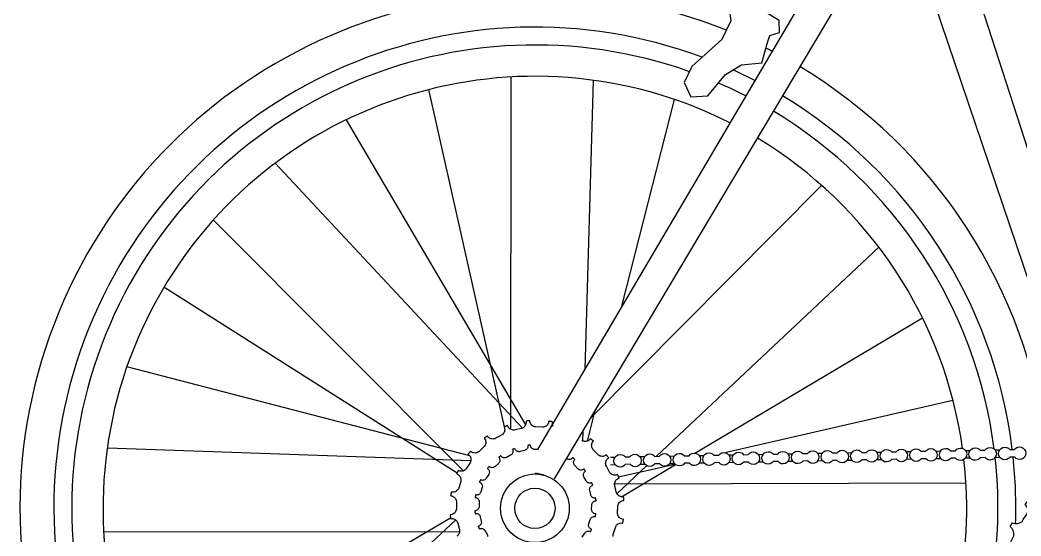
# Model space of a CAD drawing. Header units: millimetres. Extents: x 1284 to 35279, y 955 to 12847.
# Drawn here: x 26119 to 26783, y 3502 to 3844 of the extents above; entities that cross this region are included whole.
import ezdxf

# ---------------------------------------------------------------- set-up
doc = ezdxf.new("R2010")
doc.units = ezdxf.units.MM
doc.header["$LTSCALE"] = 20

# ---------------------------------------------------------------- blocks, each defined once
blk = doc.blocks.new('*U6')
at = {"linetype": 'Continuous'}
for points in [[(-759.25, 797.36), (-813.63, 960.07), (-812.23, 968.22), (-805.48, 974.96), (-808.01, 981.29), (-841.33, 978.34), (-863.13, 977.49), (-869.88, 971.59), (-840.63, 954.45), (-834.3, 940.82), (-784.04, 773.09), (-774.99, 768.57), (-768.88, 757.27), (-775.22, 744.84), (-652.06, 381.33)], [(-784.04, 773.09), (-1015.36, 380.47)], [(-748.14, 759.07), (-624.36, 376.21)], [(-1004.12, 360.93), (-775.22, 744.84)], [(-893.09, 652.34), (-912.83, 634.43), (-918.04, 623.77), (-913.62, 614.36), (-902.27, 614.93), (-890.7, 629.1), (-879.92, 635.57), (-866.42, 636.93), (-862.79, 650.3), (-861.2, 654.95), (-854.74, 656.99), (-855.02, 664.96), (-864.47, 670.76), (-872.77, 678.72), (-881.65, 682.58), (-888.93, 677.35), (-887, 664.62), (-893.09, 652.34)], [(-1032.94, 393.77), (-1032.65, 627.45)], [(-978.27, 625.25), (-984.01, 433.68)], [(-1037.21, 395.54), (-1087.36, 619.11)], [(-959.42, 475.41), (-924.5, 612.52)], [(-1023.14, 396.82), (-1142.06, 599.14)], [(-1189.21, 570.33), (-1025.29, 394.67)], [(-979.91, 401.54), (-826.85, 555.63)], [(-1064.41, 366.36), (-1230.27, 532.64)], [(-788.97, 514.74), (-936.33, 375.95)], [(-1068.65, 364.89), (-1263.06, 488.05)], [(-910.87, 378.08), (-759.95, 467.72)], [(-1060.15, 376.2), (-1287.62, 435.26)], [(-891.09, 378.42), (-739.73, 413.11)], [(-982.18, 386.07), (-976.99, 406.42)], [(-1004.88, 395.78), (-1005.14, 396.34), (-1005.31, 396.93), (-1005.4, 397.55), (-1005.4, 398.18), (-1005.29, 398.82), (-1005.29, 398.82), (-1005.29, 398.82), (-1005.54, 398.86), (-1005.79, 398.9), (-1006.04, 398.95), (-1006.3, 398.99), (-1006.55, 399.04), (-1006.8, 399.08), (-1007.05, 399.12), (-1007.3, 399.16), (-1007.55, 399.19), (-1007.8, 399.23), (-1007.8, 399.23), (-1007.8, 399.23), (-1007.89, 398.58), (-1008.08, 397.96), (-1008.35, 397.39), (-1008.71, 396.88), (-1009.13, 396.42), (-1009.62, 396.04), (-1010.16, 395.73), (-1010.75, 395.5), (-1011.37, 395.37), (-1012.03, 395.33), (-1012.03, 395.33), (-1016.38, 395.48), (-1016.38, 395.48), (-1017.03, 395.55), (-1017.64, 395.72), (-1018.2, 395.97), (-1018.72, 396.31), (-1019.18, 396.72), (-1019.57, 397.19), (-1019.89, 397.72), (-1020.13, 398.29), (-1020.29, 398.9), (-1020.36, 399.55), (-1020.36, 399.55), (-1020.36, 399.55), (-1020.61, 399.53), (-1020.87, 399.51), (-1021.12, 399.49), (-1021.37, 399.46), (-1021.62, 399.44), (-1021.88, 399.42), (-1022.13, 399.4), (-1022.38, 399.37), (-1022.63, 399.34), (-1022.88, 399.31), (-1022.88, 399.31), (-1022.88, 399.31), (-1022.8, 398.65), (-1022.82, 398.01), (-1022.94, 397.39), (-1023.15, 396.8), (-1023.44, 396.25), (-1023.81, 395.75), (-1024.26, 395.31), (-1024.77, 394.93), (-1025.34, 394.64), (-1025.97, 394.44), (-1025.97, 394.44), (-1030.2, 393.45), (-1030.2, 393.45), (-1030.85, 393.35), (-1031.49, 393.35), (-1032.11, 393.45), (-1032.7, 393.65), (-1033.25, 393.93), (-1033.75, 394.29), (-1034.2, 394.72), (-1034.58, 395.21), (-1034.89, 395.77), (-1035.12, 396.39), (-1035.12, 396.39), (-1035.12, 396.39), (-1035.36, 396.3), (-1035.6, 396.2), (-1035.83, 396.11), (-1036.07, 396.02), (-1036.3, 395.92), (-1036.54, 395.82), (-1036.77, 395.73), (-1037, 395.63), (-1037.23, 395.53), (-1037.46, 395.43), (-1037.46, 395.43), (-1037.46, 395.43), (-1037.22, 394.83), (-1037.08, 394.2), (-1037.04, 393.58), (-1037.09, 392.96), (-1037.23, 392.35), (-1037.46, 391.78), (-1037.78, 391.24), (-1038.17, 390.75), (-1038.65, 390.33), (-1039.2, 389.97), (-1039.2, 389.97), (-1043.04, 387.91), (-1043.04, 387.91), (-1043.64, 387.65), (-1044.25, 387.49), (-1044.87, 387.43), (-1045.49, 387.46), (-1046.09, 387.59), (-1046.67, 387.8), (-1047.21, 388.09), (-1047.71, 388.47), (-1048.16, 388.93), (-1048.54, 389.46), (-1048.54, 389.46), (-1048.54, 389.46), (-1048.74, 389.31), (-1048.95, 389.17), (-1049.15, 389.02), (-1049.36, 388.87), (-1049.56, 388.72), (-1049.76, 388.57), (-1049.97, 388.42), (-1050.17, 388.26), (-1050.37, 388.11), (-1050.58, 387.96), (-1050.58, 387.96), (-1050.58, 387.96), (-1050.18, 387.43), (-1049.88, 386.87), (-1049.68, 386.27), (-1049.56, 385.66), (-1049.54, 385.04), (-1049.62, 384.42), (-1049.78, 383.82), (-1050.04, 383.25), (-1050.39, 382.71), (-1050.83, 382.22), (-1050.83, 382.22), (-1054, 379.25), (-1054, 379.25), (-1054.51, 378.84), (-1055.06, 378.52), (-1055.65, 378.3), (-1056.25, 378.18), (-1056.86, 378.14), (-1057.47, 378.2), (-1058.07, 378.35), (-1058.65, 378.58), (-1059.2, 378.91), (-1059.7, 379.32), (-1059.7, 379.32), (-1059.7, 379.32), (-1059.86, 379.12), (-1060.03, 378.93), (-1060.2, 378.74), (-1060.36, 378.55), (-1060.53, 378.36), (-1060.7, 378.17), (-1060.86, 377.97), (-1061.03, 377.78), (-1061.19, 377.58), (-1061.34, 377.38), (-1061.34, 377.38), (-1061.34, 377.38), (-1060.81, 376.97), (-1060.36, 376.51), (-1060, 375.98), (-1059.72, 375.42), (-1059.54, 374.82), (-1059.44, 374.2), (-1059.44, 373.57), (-1059.54, 372.94), (-1059.74, 372.32), (-1060.05, 371.73), (-1060.05, 371.73), (-1062.34, 368.04), (-1062.34, 368.04), (-1062.73, 367.51), (-1063.18, 367.06), (-1063.69, 366.69), (-1064.24, 366.42), (-1064.83, 366.22), (-1065.43, 366.12), (-1066.05, 366.11), (-1066.68, 366.19), (-1067.29, 366.36), (-1067.89, 366.63), (-1067.89, 366.63), (-1067.89, 366.63), (-1067.99, 366.4), (-1068.1, 366.17), (-1068.2, 365.94), (-1068.3, 365.71), (-1068.4, 365.48), (-1068.5, 365.24), (-1068.6, 365.01), (-1068.7, 364.78), (-1068.8, 364.54), (-1068.9, 364.31), (-1068.9, 364.31), (-1068.9, 364.31), (-1068.29, 364.04), (-1067.75, 363.7), (-1067.27, 363.28), (-1066.87, 362.81), (-1066.54, 362.28), (-1066.29, 361.71), (-1066.13, 361.11), (-1066.07, 360.49), (-1066.1, 359.85), (-1066.24, 359.21), (-1066.24, 359.21), (-1067.5, 355.05), (-1067.5, 355.05), (-1067.74, 354.44), (-1068.06, 353.89), (-1068.46, 353.41), (-1068.92, 353), (-1069.44, 352.66), (-1069.99, 352.4), (-1070.59, 352.23), (-1071.21, 352.14), (-1071.84, 352.15), (-1072.48, 352.26), (-1072.48, 352.26), (-1072.48, 352.26), (-1072.52, 352.01), (-1072.57, 351.76), (-1072.61, 351.51), (-1072.65, 351.26), (-1072.69, 351.01), (-1072.73, 350.76), (-1072.77, 350.51), (-1072.81, 350.26), (-1072.85, 350.01), (-1072.88, 349.75), (-1072.88, 349.75), (-1072.88, 349.75), (-1072.23, 349.66), (-1071.62, 349.48), (-1071.05, 349.2), (-1070.53, 348.85), (-1070.07, 348.42), (-1069.68, 347.93), (-1069.37, 347.39), (-1069.15, 346.8), (-1069.02, 346.17), (-1068.99, 345.51), (-1068.99, 345.51), (-1069.12, 341.16), (-1069.12, 341.16), (-1069.2, 340.51), (-1069.37, 339.9), (-1069.62, 339.33), (-1069.96, 338.81), (-1070.37, 338.35), (-1070.84, 337.96), (-1071.37, 337.64), (-1071.95, 337.4), (-1072.56, 337.25), (-1073.21, 337.18), (-1073.21, 337.18), (-1073.21, 337.18), (-1073.19, 336.93), (-1073.17, 336.68), (-1073.15, 336.42), (-1073.13, 336.17), (-1073.1, 335.92), (-1073.08, 335.66), (-1073.06, 335.41), (-1073.03, 335.15), (-1073, 334.9), (-1072.97, 334.65), (-1072.97, 334.65), (-1072.97, 334.65), (-1072.32, 334.73), (-1071.67, 334.72), (-1071.05, 334.6), (-1070.45, 334.39), (-1069.9, 334.1), (-1069.4, 333.73), (-1068.96, 333.29), (-1068.59, 332.77), (-1068.29, 332.2), (-1068.09, 331.57), (-1068.09, 331.57), (-1067.1, 327.33), (-1067.1, 327.33), (-1067, 326.68), (-1067, 326.04), (-1067.11, 325.42), (-1067.3, 324.83), (-1067.58, 324.28), (-1067.94, 323.78), (-1068.37, 323.33), (-1068.87, 322.95)], [(-965.05, 322.79), (-965.12, 323.41), (-965.08, 324.04), (-964.95, 324.68), (-964.95, 324.68), (-964.95, 324.68)], [(-985.24, 392.59), (-985.43, 386.21)], [(-964.95, 324.68), (-963.67, 328.85), (-963.67, 328.85), (-963.44, 329.46), (-963.12, 330), (-962.73, 330.49), (-962.27, 330.9), (-961.76, 331.23), (-961.2, 331.49), (-960.61, 331.66), (-959.99, 331.75), (-959.36, 331.74), (-958.72, 331.64), (-958.72, 331.64), (-958.72, 331.64), (-958.67, 331.89), (-958.63, 332.14), (-958.59, 332.39), (-958.54, 332.64), (-958.5, 332.89), (-958.46, 333.14), (-958.43, 333.39), (-958.39, 333.65), (-958.36, 333.9), (-958.32, 334.15), (-958.32, 334.15), (-958.32, 334.15), (-958.97, 334.25), (-959.58, 334.44), (-960.15, 334.72), (-960.66, 335.07), (-961.12, 335.49), (-961.5, 335.98), (-961.81, 336.52), (-962.04, 337.1), (-962.17, 337.72), (-962.2, 338.38), (-962.2, 338.38), (-962.05, 342.74), (-962.05, 342.74), (-961.98, 343.39), (-961.82, 344), (-961.56, 344.56), (-961.23, 345.08), (-960.82, 345.53), (-960.35, 345.93), (-959.82, 346.25), (-959.25, 346.49), (-958.64, 346.64), (-958, 346.71), (-958, 346.71), (-958, 346.71), (-958.02, 346.96), (-958.04, 347.21), (-958.06, 347.47), (-958.08, 347.72), (-958.1, 347.97), (-958.12, 348.23), (-958.14, 348.48), (-958.17, 348.73), (-958.19, 348.99), (-958.22, 349.24), (-958.22, 349.24), (-958.22, 349.24), (-958.88, 349.16), (-959.52, 349.18), (-960.15, 349.3), (-960.74, 349.51), (-961.29, 349.8), (-961.8, 350.17), (-962.24, 350.61), (-962.61, 351.12), (-962.9, 351.69), (-963.11, 352.32), (-963.11, 352.32), (-964.09, 356.56), (-964.09, 356.56), (-964.18, 357.21), (-964.18, 357.85), (-964.08, 358.46), (-963.88, 359.05), (-963.6, 359.6), (-963.25, 360.1), (-962.82, 360.55), (-962.32, 360.93), (-961.77, 361.23), (-961.16, 361.45), (-961.16, 361.45), (-961.16, 361.45), (-961.25, 361.69), (-961.34, 361.93), (-961.43, 362.17), (-961.52, 362.41), (-961.62, 362.65), (-961.72, 362.89), (-961.82, 363.13), (-961.92, 363.36), (-962.02, 363.6), (-962.12, 363.84), (-962.12, 363.84), (-962.12, 363.84), (-962.72, 363.6), (-963.35, 363.46), (-963.97, 363.41), (-964.59, 363.46), (-965.2, 363.6), (-965.77, 363.83), (-966.31, 364.14), (-966.8, 364.54), (-967.22, 365.01), (-967.58, 365.56), (-967.58, 365.56), (-969.62, 369.4), (-969.62, 369.4), (-969.88, 369.99), (-970.05, 370.61), (-970.11, 371.23), (-970.07, 371.84), (-969.95, 372.44), (-969.73, 373.02), (-969.44, 373.56), (-969.06, 374.06), (-968.6, 374.5), (-968.07, 374.87), (-968.07, 374.87), (-968.07, 374.87), (-968.22, 375.09), (-968.37, 375.29), (-968.52, 375.5), (-968.67, 375.71), (-968.82, 375.92), (-968.97, 376.12), (-969.13, 376.32), (-969.28, 376.53), (-969.44, 376.73), (-969.59, 376.93), (-969.59, 376.93), (-969.59, 376.93), (-970.12, 376.54), (-970.68, 376.24), (-971.28, 376.03), (-971.89, 375.92), (-972.51, 375.9), (-973.13, 375.97), (-973.73, 376.13), (-974.3, 376.39), (-974.83, 376.73), (-975.32, 377.17), (-975.32, 377.17), (-978.29, 380.36), (-978.29, 380.36), (-978.7, 380.87), (-979.01, 381.42), (-979.23, 382), (-979.36, 382.6), (-979.39, 383.21), (-979.34, 383.82), (-979.19, 384.42), (-978.96, 384.99), (-978.64, 385.53), (-978.23, 386.03), (-978.23, 386.03), (-978.23, 386.03), (-978.42, 386.2), (-978.61, 386.36), (-978.8, 386.53), (-979, 386.7), (-979.19, 386.87), (-979.38, 387.04), (-979.57, 387.2), (-979.77, 387.37), (-979.97, 387.53), (-980.17, 387.69), (-980.17, 387.69), (-980.17, 387.69), (-980.57, 387.16), (-981.04, 386.72), (-981.56, 386.36), (-982.13, 386.08), (-982.73, 385.9), (-983.35, 385.8), (-983.98, 385.81), (-984.61, 385.9), (-985.22, 386.1), (-985.81, 386.41), (-985.81, 386.41)], [(-1300.59, 381.54), (-1059.5, 373.21)], [(-1015.36, 380.47), (-1017.18, 380.52), (-1017.18, 380.52), (-1017.63, 380.58), (-1018.05, 380.69), (-1018.45, 380.87), (-1018.81, 381.11), (-1019.13, 381.39), (-1019.4, 381.72), (-1019.63, 382.09), (-1019.8, 382.49), (-1019.91, 382.92), (-1019.95, 383.37), (-1019.95, 383.37), (-1019.95, 383.37), (-1020.13, 383.35), (-1020.31, 383.34), (-1020.48, 383.32), (-1020.66, 383.31), (-1020.84, 383.29), (-1021.01, 383.28), (-1021.19, 383.26), (-1021.36, 383.24), (-1021.54, 383.22), (-1021.71, 383.2), (-1021.71, 383.2), (-1021.71, 383.2), (-1021.66, 382.74), (-1021.67, 382.29), (-1021.75, 381.86), (-1021.9, 381.45), (-1022.1, 381.06), (-1022.36, 380.71), (-1022.67, 380.41), (-1023.03, 380.15), (-1023.43, 379.94), (-1023.87, 379.8), (-1023.87, 379.8), (-1026.82, 379.11), (-1026.82, 379.11), (-1027.28, 379.04), (-1027.72, 379.04), (-1028.15, 379.11), (-1028.56, 379.25), (-1028.95, 379.44), (-1029.3, 379.69), (-1029.61, 379.99), (-1029.88, 380.34), (-1030.1, 380.73), (-1030.25, 381.16), (-1030.25, 381.16), (-1030.25, 381.16), (-1030.42, 381.1), (-1030.59, 381.03), (-1030.75, 380.97), (-1030.91, 380.9), (-1031.08, 380.83), (-1031.24, 380.77), (-1031.4, 380.7), (-1031.57, 380.63), (-1031.73, 380.56), (-1031.89, 380.5), (-1031.89, 380.5), (-1031.89, 380.5), (-1031.72, 380.07), (-1031.62, 379.64), (-1031.59, 379.2), (-1031.63, 378.77), (-1031.73, 378.34), (-1031.89, 377.94), (-1032.11, 377.57), (-1032.38, 377.23), (-1032.71, 376.93), (-1033.1, 376.68), (-1033.1, 376.68), (-1035.78, 375.25), (-1035.78, 375.25), (-1036.2, 375.07), (-1036.62, 374.95), (-1037.06, 374.91), (-1037.49, 374.93), (-1037.91, 375.02), (-1038.31, 375.17), (-1038.69, 375.37), (-1039.04, 375.64), (-1039.35, 375.96), (-1039.61, 376.32), (-1039.61, 376.32), (-1039.61, 376.32), (-1039.76, 376.22), (-1039.9, 376.12), (-1040.05, 376.02), (-1040.19, 375.92), (-1040.33, 375.81), (-1040.47, 375.71), (-1040.61, 375.6), (-1040.75, 375.49), (-1040.9, 375.39), (-1041.04, 375.28), (-1041.04, 375.28), (-1041.04, 375.28), (-1040.76, 374.91), (-1040.55, 374.52), (-1040.41, 374.1), (-1040.33, 373.68), (-1040.32, 373.24), (-1040.37, 372.81), (-1040.48, 372.39), (-1040.66, 371.99), (-1040.91, 371.62), (-1041.22, 371.28), (-1041.22, 371.28), (-1043.43, 369.2), (-1043.43, 369.2), (-1043.78, 368.91), (-1044.17, 368.7), (-1044.58, 368.54), (-1045, 368.45), (-1045.42, 368.43), (-1045.85, 368.47), (-1046.27, 368.57), (-1046.67, 368.74), (-1047.05, 368.96), (-1047.4, 369.25), (-1047.4, 369.25), (-1047.4, 369.25), (-1047.52, 369.11), (-1047.63, 368.98), (-1047.75, 368.85), (-1047.87, 368.71), (-1047.98, 368.58), (-1048.1, 368.45), (-1048.22, 368.31), (-1048.33, 368.18), (-1048.44, 368.04), (-1048.55, 367.9), (-1048.55, 367.9), (-1048.55, 367.9), (-1048.18, 367.62), (-1047.87, 367.29), (-1047.61, 366.92), (-1047.42, 366.53), (-1047.29, 366.11), (-1047.22, 365.68), (-1047.23, 365.24), (-1047.3, 364.8), (-1047.44, 364.37), (-1047.65, 363.96), (-1047.65, 363.96), (-1049.24, 361.38), (-1049.24, 361.38), (-1049.52, 361.01), (-1049.83, 360.7), (-1050.19, 360.44), (-1050.57, 360.25), (-1050.98, 360.11), (-1051.41, 360.04), (-1051.84, 360.03), (-1052.27, 360.09), (-1052.7, 360.21), (-1053.12, 360.4), (-1053.12, 360.4), (-1053.12, 360.4), (-1053.19, 360.24), (-1053.26, 360.08), (-1053.33, 359.92), (-1053.41, 359.75), (-1053.48, 359.59), (-1053.55, 359.43), (-1053.61, 359.27), (-1053.68, 359.1), (-1053.75, 358.94), (-1053.82, 358.78), (-1053.82, 358.78), (-1053.82, 358.78), (-1053.4, 358.59), (-1053.02, 358.35), (-1052.69, 358.06), (-1052.41, 357.73), (-1052.18, 357.36), (-1052, 356.97), (-1051.89, 356.55), (-1051.85, 356.11), (-1051.87, 355.67), (-1051.97, 355.22), (-1051.97, 355.22), (-1052.85, 352.32), (-1052.85, 352.32), (-1053.02, 351.89), (-1053.24, 351.51), (-1053.52, 351.17), (-1053.84, 350.88), (-1054.2, 350.65), (-1054.59, 350.47), (-1055, 350.35), (-1055.43, 350.29), (-1055.87, 350.29), (-1056.32, 350.37), (-1056.32, 350.37), (-1056.32, 350.37), (-1056.35, 350.19), (-1056.38, 350.02), (-1056.41, 349.85), (-1056.44, 349.67), (-1056.47, 349.5), (-1056.5, 349.32), (-1056.53, 349.15), (-1056.55, 348.97), (-1056.58, 348.8), (-1056.6, 348.62), (-1056.6, 348.62), (-1056.6, 348.62), (-1056.15, 348.56), (-1055.72, 348.43), (-1055.32, 348.24), (-1054.96, 347.99), (-1054.64, 347.69), (-1054.37, 347.35), (-1054.15, 346.97), (-1054, 346.56), (-1053.91, 346.12), (-1053.88, 345.66), (-1053.88, 345.66), (-1053.98, 342.62), (-1053.98, 342.62), (-1054.03, 342.17), (-1054.15, 341.74), (-1054.33, 341.35), (-1054.57, 340.99), (-1054.85, 340.67), (-1055.18, 340.39), (-1055.55, 340.17), (-1055.95, 340), (-1056.38, 339.89), (-1056.83, 339.85), (-1056.83, 339.85), (-1056.83, 339.85), (-1056.82, 339.67), (-1056.8, 339.5), (-1056.79, 339.32), (-1056.77, 339.14), (-1056.76, 338.97), (-1056.74, 338.79), (-1056.73, 338.61), (-1056.71, 338.43), (-1056.69, 338.26), (-1056.67, 338.08), (-1056.67, 338.08), (-1056.67, 338.08), (-1056.21, 338.14), (-1055.76, 338.13), (-1055.32, 338.05), (-1054.91, 337.9), (-1054.52, 337.7), (-1054.17, 337.44), (-1053.86, 337.13), (-1053.6, 336.77), (-1053.4, 336.37), (-1053.26, 335.93), (-1053.26, 335.93), (-1052.57, 332.98), (-1052.57, 332.98), (-1052.5, 332.52), (-1052.5, 332.08), (-1052.57, 331.65), (-1052.71, 331.23), (-1052.9, 330.85), (-1053.16, 330.5), (-1053.46, 330.18), (-1053.8, 329.92), (-1054.19, 329.7), (-1054.62, 329.55), (-1054.62, 329.55), (-1054.62, 329.55), (-1054.56, 329.38), (-1054.5, 329.22), (-1054.43, 329.05), (-1054.37, 328.89), (-1054.3, 328.72), (-1054.23, 328.56), (-1054.16, 328.39), (-1054.09, 328.23), (-1054.03, 328.07), (-1053.96, 327.9), (-1053.96, 327.9), (-1053.96, 327.9), (-1053.53, 328.07), (-1053.1, 328.17), (-1052.66, 328.2), (-1052.22, 328.17), (-1051.8, 328.07), (-1051.4, 327.91), (-1051.02, 327.69), (-1050.68, 327.42), (-1050.38, 327.08), (-1050.14, 326.7), (-1050.14, 326.7), (-1048.7, 324.02), (-1048.7, 324.02), (-1048.52, 323.6), (-1048.41, 323.18), (-1048.36, 322.74)], [(-985.61, 322.39), (-984, 324.97), (-984, 324.97), (-983.73, 325.34), (-983.41, 325.65), (-983.06, 325.91), (-982.68, 326.1), (-982.27, 326.23), (-981.85, 326.31), (-981.42, 326.31), (-980.99, 326.26), (-980.56, 326.14), (-980.15, 325.95), (-980.15, 325.95), (-980.15, 325.95), (-980.08, 326.11), (-980, 326.27), (-979.93, 326.44), (-979.86, 326.6), (-979.79, 326.76), (-979.72, 326.93), (-979.65, 327.09), (-979.58, 327.26), (-979.51, 327.42), (-979.44, 327.58), (-979.44, 327.58), (-979.44, 327.58), (-979.86, 327.77), (-980.24, 328.01), (-980.57, 328.29), (-980.85, 328.62), (-981.08, 328.99), (-981.25, 329.39), (-981.36, 329.8), (-981.41, 330.24), (-981.38, 330.68), (-981.29, 331.12), (-981.29, 331.12), (-981.29, 331.12)], [(-981.29, 331.12), (-980.4, 334.03), (-980.4, 334.03), (-980.24, 334.46), (-980.01, 334.84), (-979.74, 335.18), (-979.42, 335.46), (-979.06, 335.7), (-978.67, 335.88), (-978.26, 336), (-977.83, 336.06), (-977.39, 336.06), (-976.95, 335.98), (-976.95, 335.98), (-976.95, 335.98), (-976.91, 336.16), (-976.88, 336.33), (-976.85, 336.51), (-976.82, 336.68), (-976.79, 336.86), (-976.77, 337.03), (-976.74, 337.21), (-976.71, 337.38), (-976.69, 337.56), (-976.67, 337.73), (-976.67, 337.73), (-976.67, 337.73), (-977.12, 337.8), (-977.55, 337.94), (-977.94, 338.13), (-978.3, 338.38), (-978.62, 338.67), (-978.89, 339.01), (-979.1, 339.39), (-979.26, 339.79), (-979.35, 340.23), (-979.37, 340.68), (-979.37, 340.68), (-979.27, 343.73), (-979.27, 343.73), (-979.22, 344.18), (-979.11, 344.6), (-978.93, 345), (-978.69, 345.36), (-978.41, 345.68), (-978.08, 345.95), (-977.71, 346.17), (-977.31, 346.34), (-976.89, 346.45), (-976.44, 346.5), (-976.44, 346.5), (-976.44, 346.5), (-976.45, 346.67), (-976.47, 346.85), (-976.48, 347.02), (-976.5, 347.2), (-976.51, 347.38), (-976.52, 347.56), (-976.54, 347.73), (-976.56, 347.91), (-976.58, 348.09), (-976.6, 348.26), (-976.6, 348.26), (-976.6, 348.26), (-977.05, 348.21), (-977.5, 348.22), (-977.94, 348.3), (-978.35, 348.45), (-978.74, 348.65), (-979.09, 348.91), (-979.4, 349.22), (-979.66, 349.57), (-979.86, 349.97), (-980, 350.41), (-980, 350.41), (-980.69, 353.37), (-980.69, 353.37), (-980.76, 353.82), (-980.75, 354.27), (-980.68, 354.7), (-980.55, 355.11), (-980.35, 355.49), (-980.1, 355.84), (-979.8, 356.15), (-979.46, 356.42), (-979.07, 356.63), (-978.65, 356.78), (-978.65, 356.78), (-978.65, 356.78), (-978.71, 356.95), (-978.77, 357.12), (-978.83, 357.29), (-978.9, 357.45), (-978.97, 357.62), (-979.04, 357.79), (-979.11, 357.95), (-979.18, 358.12), (-979.25, 358.28), (-979.32, 358.45), (-979.32, 358.45), (-979.32, 358.45), (-979.74, 358.28), (-980.17, 358.18), (-980.61, 358.15), (-981.04, 358.19), (-981.46, 358.29), (-981.87, 358.44), (-982.24, 358.66), (-982.58, 358.94), (-982.88, 359.27), (-983.12, 359.65), (-983.12, 359.65), (-984.55, 362.33), (-984.55, 362.33), (-984.73, 362.74), (-984.85, 363.17), (-984.89, 363.61), (-984.87, 364.04), (-984.78, 364.45), (-984.63, 364.86), (-984.42, 365.23), (-984.16, 365.58), (-983.84, 365.89), (-983.47, 366.15), (-983.47, 366.15), (-983.47, 366.15), (-983.57, 366.3), (-983.68, 366.44), (-983.78, 366.59), (-983.89, 366.73), (-983.99, 366.88), (-984.1, 367.02), (-984.21, 367.16), (-984.31, 367.3), (-984.42, 367.44), (-984.53, 367.58), (-984.53, 367.58), (-984.53, 367.58), (-984.9, 367.31), (-985.29, 367.1), (-985.71, 366.96), (-986.13, 366.88), (-986.57, 366.87), (-987, 366.92), (-987.41, 367.03), (-987.81, 367.21), (-988.19, 367.45), (-988.53, 367.75), (-988.53, 367.75), (-990.6, 369.98), (-990.6, 369.98), (-990.89, 370.33), (-991.1, 370.72), (-991.26, 371.12), (-991.35, 371.54), (-991.37, 371.97), (-991.33, 372.39), (-991.23, 372.81), (-991.07, 373.21), (-990.84, 373.59), (-990.56, 373.94), (-990.56, 373.94), (-990.56, 373.94), (-990.69, 374.05), (-990.82, 374.17), (-990.96, 374.28), (-991.09, 374.4), (-991.23, 374.52), (-991.36, 374.64), (-991.49, 374.75), (-991.63, 374.87), (-991.77, 374.98), (-991.91, 375.09), (-991.91, 375.09), (-991.91, 375.09), (-992.19, 374.72), (-992.52, 374.41), (-992.88, 374.16), (-993.28, 373.97), (-993.7, 373.84), (-994.13, 373.78), (-994.57, 373.78), (-995.01, 373.85), (-995.44, 373.99), (-995.85, 374.2), (-995.85, 374.2)], [(-942.87, 369.79), (-962.64, 351.18)], [(-961.48, 362.3), (-924.14, 370.85)], [(-959.51, 349.18), (-923.69, 370.46)], [(-1016.95, 364.25), (-1016.37, 364.83)], [(-1010.87, 363.41), (-1016.37, 364.83)], [(-1012.34, 363.77), (-1012.33, 363.79)], [(-964.18, 357.66), (-731.13, 358.44)], [(-1073.01, 334.98), (-1274.66, 216.45)], [(-1245.86, 169.3), (-1069.54, 333.83)], [(-1067.08, 325.56), (-1302.98, 325.86)]]:
    blk.add_lwpolyline(points, dxfattribs=at)
at = {"linetype": 'Continuous', "flags": 128}
for points in [[(-895.03, 371.78), (-898.17, 371.72, -3.025779), (-898.26, 376.67), (-895.12, 376.73, -3.025779)], [(-875.41, 372.15), (-878.55, 372.09, -3.025779), (-878.64, 377.05), (-875.5, 377.1, -3.025779)], [(-855.79, 372.53), (-858.93, 372.47, -3.025779), (-859.02, 377.42), (-855.88, 377.48, -3.025779)], [(-836.16, 372.9), (-839.3, 372.84, -3.025779), (-839.4, 377.79), (-836.26, 377.85, -3.025779)], [(-816.54, 373.27), (-819.68, 373.21, -3.025779), (-819.77, 378.16), (-816.64, 378.22, -3.025779)], [(-796.92, 373.64), (-800.06, 373.58, -3.025779), (-800.15, 378.53), (-797.01, 378.59, -3.025779)], [(-777.3, 374.01), (-780.44, 373.95, -3.025779), (-780.53, 378.9), (-777.39, 378.96, -3.025779)], [(-757.68, 374.38), (-760.82, 374.32, -3.025779), (-760.91, 379.27), (-757.77, 379.33, -3.025779)], [(-738.05, 374.75), (-741.19, 374.69, -3.025779), (-741.29, 379.64), (-738.15, 379.7, -3.025779)], [(-718.43, 375.12), (-721.57, 375.06, -3.025779), (-721.66, 380.02), (-718.53, 380.08, -3.025779)], [(-698.81, 375.5), (-701.95, 375.44, -3.025779), (-702.04, 380.39), (-698.9, 380.45, -3.025779)], [(-953.9, 370.67), (-957.04, 370.61, -3.025779), (-957.13, 375.56), (-953.99, 375.62, -3.025779)], [(-934.28, 371.04), (-937.41, 370.98, -3.025779), (-937.51, 375.93), (-934.37, 375.99, -3.025779)], [(-914.65, 371.41), (-917.79, 371.35, -3.025779), (-917.89, 376.3), (-914.75, 376.36, -3.025779)]]:
    blk.add_lwpolyline(points, format="xyb", close=True, dxfattribs=at)
for points in [[(-790.34, 378.72), (-787.2, 378.78)], [(-770.72, 379.09), (-767.58, 379.15)], [(-751.1, 379.46), (-747.96, 379.52)], [(-731.48, 379.83), (-728.34, 379.89)], [(-711.85, 380.2), (-708.71, 380.26)], [(-966.94, 375.37), (-963.8, 375.43)], [(-947.32, 375.75), (-944.18, 375.81)], [(-927.7, 376.12), (-924.56, 376.18)], [(-908.07, 376.49), (-904.94, 376.55)], [(-888.45, 376.86), (-885.31, 376.92)], [(-888.36, 371.91), (-885.22, 371.97)], [(-868.83, 377.23), (-865.69, 377.29)], [(-868.74, 372.28), (-865.6, 372.34)], [(-849.21, 377.6), (-846.07, 377.66)], [(-849.11, 372.65), (-845.98, 372.71)], [(-829.59, 377.97), (-826.45, 378.03)], [(-829.49, 373.02), (-826.35, 373.08)], [(-809.96, 378.34), (-806.83, 378.4)], [(-809.87, 373.39), (-806.73, 373.45)], [(-790.25, 373.77), (-787.11, 373.82)], [(-770.63, 374.14), (-767.49, 374.2)], [(-751, 374.51), (-747.87, 374.57)], [(-731.38, 374.88), (-728.24, 374.94)], [(-711.76, 375.25), (-708.62, 375.31)], [(-966.85, 370.42), (-963.71, 370.48)], [(-947.22, 370.8), (-944.09, 370.85)], [(-927.6, 371.17), (-924.46, 371.23)], [(-907.98, 371.54), (-904.84, 371.6)]]:
    blk.add_lwpolyline(points, dxfattribs=at)
at = {"linetype": 'Continuous'}
for points in [[(-700.38, 331.89, 0.298828), (-693.93, 332.76, -0.015635), (-690.44, 337.75, 0.298828), (-691.82, 344.1), (-689.91, 346.34)], [(-708.15, 315.82, 0.298828), (-701.96, 317.8, -0.015635), (-699.38, 323.32, 0.298828), (-701.85, 329.33), (-700.35, 331.87)]]:
    blk.add_lwpolyline(points, format="xyb", dxfattribs=at)
for radius in [22.76, 13.36]:
    blk.add_circle((-1017.02, 341.49), radius, dxfattribs=at)
for radius, start, end in [(341.49, 68.17023, 332.17896), (318.99, 69.64579, 330.7428), (307.12, 70.50165, 329.03105), (341.49, 62.57645, 63.33764), (318.99, 62.79402, 65.67201), (341.49, 6.81673, 59.00645), (286.39, 63.17014, 327.09096), (307.12, 62.92168, 66.65288), (318.99, 7.00922, 58.99316), (307.12, 7.35356, 58.98537), (286.39, 7.97302, 58.9702), (286.39, 328.60794, 6.48423), (307.12, 330.54391, 6.31192), (318.99, 358.17217, 6.11568)]:
    blk.add_arc((-1017.02, 341.49), radius, start, end, dxfattribs=at)

msp = doc.modelspace()

# ---------------------------------------------------------------- block references
msp.add_blockref('*U6', (27477.93, 3178.54))

doc.saveas('drawing.dxf')
